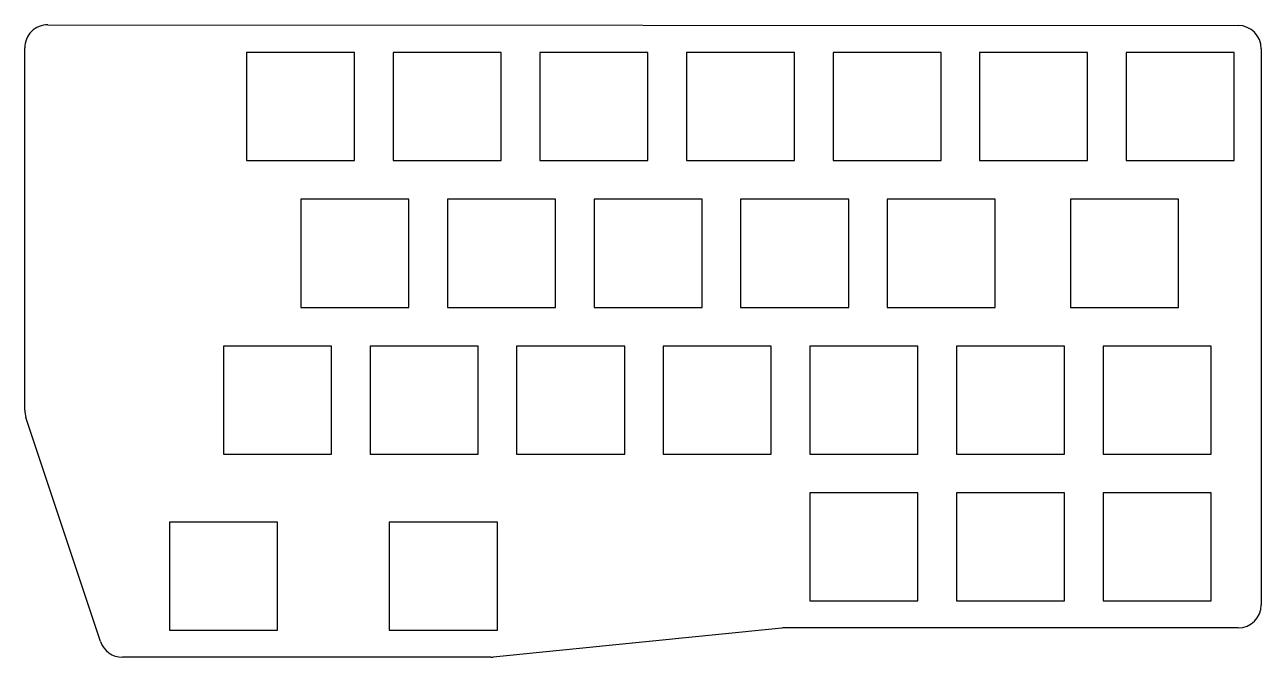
# Model space of a CAD drawing. Header units: millimetres. Extents: x 114 to 274, y -171 to -89.
import ezdxf

# ---------------------------------------------------------------- set-up
doc = ezdxf.new("R2010")
doc.units = ezdxf.units.MM

msp = doc.modelspace()

# ---------------------------------------------------------------- linework, layer by layer
for p, q in [((117.25, -89.4), (271.5, -89.5)), ((114.25, -139.31), (114.25, -92.4)), ((274.5, -92.5), (274.5, -164.5)), ((157, -93), (143, -93)), ((143, -93), (143, -107)), ((157, -107), (157, -93)), ((176, -93), (162, -93)), ((162, -93), (162, -107)), ((176, -107), (176, -93)), ((195, -93), (181, -93)), ((181, -93), (181, -107)), ((195, -107), (195, -93)), ((214, -93), (200, -93)), ((200, -93), (200, -107)), ((214, -107), (214, -93)), ((233, -93), (219, -93)), ((219, -93), (219, -107)), ((233, -107), (233, -93)), ((252, -93), (238, -93)), ((238, -93), (238, -107)), ((252, -107), (252, -93)), ((271, -93), (257, -93)), ((257, -93), (257, -107)), ((271, -107), (271, -93)), ((143, -107), (157, -107)), ((162, -107), (176, -107)), ((181, -107), (195, -107)), ((200, -107), (214, -107)), ((219, -107), (233, -107)), ((238, -107), (252, -107)), ((257, -107), (271, -107)), ((164.03, -112), (150.03, -112)), ((150.03, -112), (150.03, -126)), ((164.03, -126), (164.03, -112)), ((183.03, -112), (169.03, -112)), ((169.03, -112), (169.03, -126)), ((183.03, -126), (183.03, -112)), ((202.03, -112), (188.03, -112)), ((188.03, -112), (188.03, -126)), ((202.03, -126), (202.03, -112)), ((221.03, -112), (207.03, -112)), ((207.03, -112), (207.03, -126)), ((221.03, -126), (221.03, -112)), ((240.03, -112), (226.03, -112)), ((226.03, -112), (226.03, -126)), ((240.03, -126), (240.03, -112)), ((263.78, -112), (249.78, -112)), ((249.78, -112), (249.78, -126)), ((263.78, -126), (263.78, -112)), ((150.03, -126), (164.03, -126)), ((169.03, -126), (183.03, -126)), ((188.03, -126), (202.03, -126)), ((207.03, -126), (221.03, -126)), ((226.03, -126), (240.03, -126)), ((249.78, -126), (263.78, -126)), ((154, -131), (140, -131)), ((140, -131), (140, -145)), ((154, -145), (154, -131)), ((173, -131), (159, -131)), ((159, -131), (159, -145)), ((173, -145), (173, -131)), ((192, -131), (178, -131)), ((178, -131), (178, -145)), ((192, -145), (192, -131)), ((211, -131), (197, -131)), ((197, -131), (197, -145)), ((211, -145), (211, -131)), ((230, -131), (216, -131)), ((216, -131), (216, -145)), ((230, -145), (230, -131)), ((249, -131), (235, -131)), ((235, -131), (235, -145)), ((249, -145), (249, -131)), ((268, -131), (254, -131)), ((254, -131), (254, -145)), ((268, -145), (268, -131)), ((124.07, -169.25), (114.4, -140.26)), ((140, -145), (154, -145)), ((159, -145), (173, -145)), ((178, -145), (192, -145)), ((197, -145), (211, -145)), ((216, -145), (230, -145)), ((235, -145), (249, -145)), ((254, -145), (268, -145)), ((230, -150), (216, -150)), ((216, -150), (216, -164)), ((230, -164), (230, -150)), ((249, -150), (235, -150)), ((235, -150), (235, -164)), ((249, -164), (249, -150)), ((268, -150), (254, -150)), ((254, -150), (254, -164)), ((268, -164), (268, -150)), ((147, -153.8), (133, -153.8)), ((133, -153.8), (133, -167.8)), ((147, -167.8), (147, -153.8)), ((175.5, -153.8), (161.5, -153.8)), ((161.5, -153.8), (161.5, -167.8)), ((175.5, -167.8), (175.5, -153.8)), ((216, -164), (230, -164)), ((235, -164), (249, -164)), ((254, -164), (268, -164)), ((133, -167.8), (147, -167.8)), ((161.5, -167.8), (175.5, -167.8)), ((212.35, -167.52), (174.95, -171.28)), ((271.5, -167.5), (212.65, -167.5)), ((174.65, -171.3), (126.91, -171.3))]:
    msp.add_line(p, q)
for centre, start, end in [((117.25, -92.4), 89.9642, 180), ((271.5, -92.5), 0, 89.9642), ((117.25, -139.31), 180, 198.435), ((271.5, -164.5), 270, 0), ((212.65, -170.5), 90, 95.7557), ((126.91, -168.3), 198.435, 270), ((174.65, -168.3), 270, 275.7557)]:
    msp.add_arc(centre, 3, start, end)

doc.saveas('drawing.dxf')
